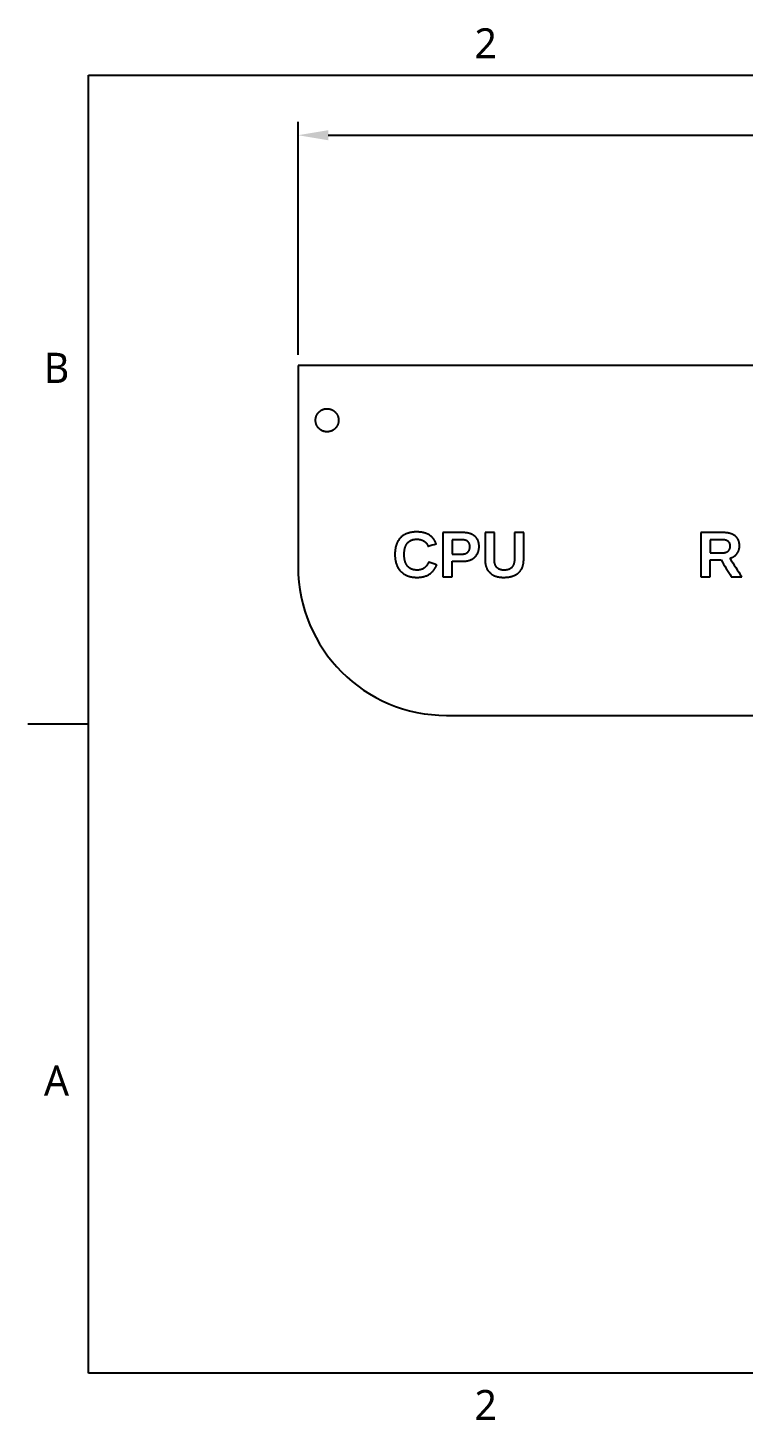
# Model space of a CAD drawing. Extents: x 0 to 11, y 0 to 8.5.
# Drawn here: x 0.02 to 4.29, y 0.1 to 8.4 of the extents above; entities that cross this region are included whole.
import ezdxf

# ---------------------------------------------------------------- set-up
doc = ezdxf.new("R2010")
doc.units = 0
doc.header["$LTSCALE"] = 0.5
doc.header["$MEASUREMENT"] = 0
doc.header["$PDMODE"] = 33
doc.header["$PDSIZE"] = 0.03937
doc.layers.get('DEFPOINTS').update_dxf_attribs({"linetype": 'CONTINUOUS'})
for name, color, linetype in [('ANNOTATION_TEXT', 7, 'CONTINUOUS'), ('BORDER_FRAME', 7, 'CONTINUOUS'), ('BORDER_ZONES', 7, 'CONTINUOUS'), ('MODELSKETCH_VISIBLE', 7, 'CONTINUOUS')]:
    doc.layers.add(name, color=color, linetype=linetype)
doc.styles.add('ONSHAPE-STANDARD', font='NotoSans-Regular.ttf')
doc.styles.add('ONSHAPE-STANDARD-DIMENSION', font='')
doc.styles.get('ONSHAPE-STANDARD-DIMENSION').set_extended_font_data('Noto Sans')
doc.dimstyles.new('ONSHAPE-STANDARD$0', dxfattribs={"dimtxt": 0.12, "dimasz": 0.18, "dimexe": 0.08, "dimexo": 0.0625, "dimgap": 0.09, "dimtad": 0, "dimtih": 1, "dimtoh": 1, "dimlfac": 25.4, "dimzin": 11, "dimtxsty": 'ONSHAPE-STANDARD-DIMENSION', "dimcen": 0.09, "dimclrd": 7, "dimclre": 7, "dimclrt": 7, "dimadec": 1, "dimazin": 3, "dimtfac": 1, "dimtofl": 0, "dimtmove": 0, "dimatfit": 3, "dimtolj": 1, "dimtzin": 11})

# ---------------------------------------------------------------- blocks, each defined once
blk = doc.blocks.new('*D1')
at = {"layer": 'ANNOTATION_TEXT', "color": 7}
for p, q in [((1.6312, 6.4517), (1.6312, 7.8422)), ((9.1061, 6.4517), (9.1061, 7.8422)), ((1.8112, 7.7622), (5.3312, 7.7622)), ((8.9261, 7.7622), (6.0128, 7.7622))]:
    blk.add_line(p, q, dxfattribs=at)
for points in [[(1.8112, 7.7922), (1.8112, 7.7322), (1.6312, 7.7622)], [(8.9261, 7.7322), (8.9261, 7.7922), (9.1061, 7.7622)]]:
    blk.add_solid(points, dxfattribs=at)
at = {"layer": 'DEFPOINTS', "color": 0}
for p in [(9.1061, 7.7622), (1.6312, 6.3892), (9.1061, 6.3892)]:
    blk.add_point(p, dxfattribs=at)
at = {"layer": 'ANNOTATION_TEXT', "color": 7, "insert": (5.672, 7.7622), "char_height": 0.12, "attachment_point": 5, "style": 'ONSHAPE-STANDARD-DIMENSION'}
blk.add_mtext('\\A1;189.86', dxfattribs=at)

msp = doc.modelspace()

# ---------------------------------------------------------------- linework, layer by layer
at = {"layer": 'BORDER_FRAME'}
for p, q in [((0.38, 0.38), (0.38, 8.12)), ((0.38, 8.12), (10.62, 8.12)), ((10.62, 0.38), (0.38, 0.38))]:
    msp.add_line(p, q, dxfattribs=at)
at = {"layer": 'BORDER_ZONES'}
msp.add_line((0.38, 4.25), (0.019, 4.25), dxfattribs=at)
at = {"layer": 'MODELSKETCH_VISIBLE'}
for p, q in [((9.10612, 6.38916), (1.63119, 6.38916)), ((1.63119, 6.38916), (1.63119, 5.18837)), ((1.63119, 6.38916), (1.63119, 5.18837)), ((9.10612, 6.38916), (1.63119, 6.38916)), ((2.61249, 5.39264), (2.49435, 5.39264)), ((2.49435, 5.39264), (2.49435, 5.12931)), ((2.54962, 5.34988), (2.54962, 5.26442)), ((2.60654, 5.34988), (2.54962, 5.34988)), ((2.74672, 5.39264), (2.74672, 5.22799)), ((2.8018, 5.39264), (2.74672, 5.39264)), ((2.8018, 5.2323), (2.8018, 5.39264)), ((2.97657, 5.39264), (2.92148, 5.39264)), ((2.92148, 5.39264), (2.92148, 5.23415)), ((2.97657, 5.2308), (2.97657, 5.39264)), ((4.03407, 5.39264), (4.03407, 5.12931)), ((4.16562, 5.39264), (4.03407, 5.39264)), ((4.15988, 5.34988), (4.08927, 5.34988)), ((4.08927, 5.34988), (4.08927, 5.27213)), ((2.54962, 5.26442), (2.60803, 5.26442)), ((4.08927, 5.27213), (4.16138, 5.27213)), ((2.54942, 5.22201), (2.61476, 5.22201)), ((2.54942, 5.12931), (2.54942, 5.22201)), ((4.0892, 5.22931), (4.15384, 5.22931)), ((4.0892, 5.12931), (4.0892, 5.22931)), ((2.49435, 5.12931), (2.54942, 5.12931)), ((4.03407, 5.12931), (4.0892, 5.12931)), ((4.21495, 5.12931), (4.27701, 5.12931)), ((2.51702, 4.30254), (8.2203, 4.30254)), ((2.51702, 4.30254), (8.2203, 4.30254))]:
    msp.add_line(p, q, dxfattribs=at)
msp.add_arc((2.51702, 5.18837), 0.88583, 180, 270, dxfattribs=at)
msp.add_arc((2.51702, 5.18837), 0.88583, 180, 270, dxfattribs=at)
for centre, major_axis, ratio, start_param, end_param in [((5.36846, 5.36239), (-55.32447, -15.09072), 0.0127278, 4.7616028, 4.7624817), ((5.36859, 4.86878), (55.32095, -85.9359), 0.007601, 4.7031767, 4.7044642), ((5.36846, 5.14818), (55.32373, -20.85591), 0.0165458, 4.6651333, 4.6660013), ((5.36859, 4.75334), (55.32071, -90.51088), 0.0074313, 4.7025883, 4.7036931)]:
    msp.add_ellipse(centre, major_axis=major_axis, ratio=ratio, start_param=start_param, end_param=end_param, dxfattribs=at)
for points, knots in [([(1.73512, 6.06258), (1.73512, 6.06201), (1.73513, 6.06088), (1.73522, 6.05861), (1.73543, 6.05581), (1.73584, 6.05246), (1.73641, 6.04915), (1.73703, 6.04641), (1.7376, 6.04423), (1.73807, 6.0426), (1.73858, 6.04098), (1.73913, 6.03937), (1.73972, 6.03777), (1.74056, 6.03567), (1.7417, 6.0331), (1.74321, 6.03009), (1.74487, 6.02716), (1.74637, 6.02479), (1.74764, 6.02293), (1.74863, 6.02155), (1.74966, 6.0202), (1.75108, 6.01842), (1.75292, 6.01628), (1.75525, 6.01384), (1.75768, 6.01152), (1.76022, 6.00932), (1.76243, 6.00759), (1.76426, 6.00626), (1.76565, 6.0053), (1.76684, 6.00453), (1.7678, 6.00393), (1.76925, 6.00304), (1.77146, 6.00179), (1.77447, 6.00027), (1.77754, 5.99891), (1.78068, 5.9977), (1.78387, 5.99664), (1.78713, 5.99573), (1.79046, 5.99498), (1.79379, 5.9944), (1.79713, 5.99399), (1.80048, 5.99374), (1.80384, 5.99366), (1.80721, 5.99374), (1.80974, 5.99392), (1.81143, 5.9941), (1.81256, 5.99423), (1.81396, 5.99442), (1.81563, 5.99469), (1.81785, 5.9951), (1.82058, 5.99572), (1.82382, 5.99662), (1.82701, 5.99767), (1.82963, 5.99868), (1.83171, 5.99957), (1.83325, 6.00028), (1.83478, 6.00102), (1.83679, 6.00207), (1.83924, 6.00346), (1.84208, 6.00526), (1.84483, 6.0072), (1.84748, 6.00927), (1.84961, 6.01111), (1.85126, 6.01264), (1.85228, 6.01363), (1.85308, 6.01444), (1.85386, 6.01526), (1.85482, 6.0163), (1.85594, 6.01756), (1.85739, 6.01929), (1.85912, 6.0215), (1.86105, 6.02425), (1.86285, 6.0271), (1.86424, 6.02955), (1.86528, 6.03155), (1.86603, 6.03309), (1.86674, 6.03464), (1.86763, 6.03672), (1.86864, 6.03934), (1.8697, 6.04254), (1.8706, 6.04579), (1.87121, 6.04853), (1.87163, 6.05074), (1.8719, 6.05241), (1.87213, 6.05409), (1.87232, 6.05579), (1.87246, 6.05749), (1.8726, 6.05974), (1.87267, 6.06256), (1.87259, 6.06593), (1.87234, 6.06928), (1.87194, 6.07263), (1.87146, 6.07541), (1.87099, 6.07763), (1.8706, 6.07929), (1.87017, 6.08093), (1.86954, 6.0831), (1.86866, 6.08578), (1.86745, 6.08892), (1.86609, 6.092), (1.86483, 6.09451), (1.86375, 6.09648), (1.8629, 6.09795), (1.86216, 6.09916), (1.86154, 6.10012), (1.86061, 6.10154), (1.85915, 6.10362), (1.85639, 6.10717), (1.85338, 6.1105), (1.85013, 6.1136), (1.84821, 6.11526), (1.84689, 6.11634), (1.846, 6.11704), (1.84443, 6.11825), (1.84212, 6.11987), (1.83928, 6.12168), (1.83636, 6.12334), (1.83336, 6.12486), (1.83028, 6.12623), (1.82791, 6.12715), (1.82631, 6.12771), (1.82523, 6.12808), (1.82388, 6.12851), (1.82226, 6.12898), (1.82008, 6.12956), (1.81734, 6.13017), (1.81404, 6.13075), (1.8107, 6.13117), (1.8079, 6.13138), (1.80565, 6.13146), (1.80395, 6.13149), (1.80225, 6.13147), (1.80055, 6.1314), (1.79886, 6.1313), (1.79662, 6.13111), (1.79384, 6.13077), (1.79053, 6.1302), (1.78725, 6.12946), (1.78454, 6.12871), (1.78239, 6.12803), (1.78105, 6.12757), (1.77998, 6.12719), (1.77892, 6.12678), (1.77761, 6.12626), (1.77606, 6.12559), (1.77401, 6.12466), (1.77151, 6.1234), (1.76858, 6.12174), (1.76621, 6.12024), (1.76436, 6.11897), (1.76299, 6.11798), (1.76164, 6.11696), (1.76031, 6.11589), (1.75901, 6.1148), (1.75732, 6.1133), (1.75528, 6.11136), (1.75296, 6.10892), (1.75076, 6.10637), (1.74903, 6.10416), (1.74771, 6.10234), (1.74676, 6.10094), (1.74583, 6.09952), (1.74493, 6.09807), (1.74408, 6.0966), (1.74299, 6.09462), (1.74172, 6.0921), (1.74036, 6.08903), (1.73914, 6.08589), (1.73826, 6.08322), (1.73763, 6.08106), (1.7372, 6.07942), (1.7368, 6.07777), (1.73633, 6.07554), (1.73584, 6.07275), (1.73543, 6.06938), (1.73522, 6.06655), (1.73513, 6.06429), (1.73512, 6.06315), (1.73512, 6.06258)], [0, 0, 0, 0, 0.000042742, 0.000085484, 0.000170968, 0.000256452, 0.000341936, 0.00042742, 0.000470162, 0.000512904, 0.000555646, 0.000598388, 0.000641129, 0.000683871, 0.000769355, 0.000854839, 0.000940323, 0.001025807, 0.001068549, 0.001111291, 0.001154033, 0.001196775, 0.001282259, 0.001367743, 0.001453227, 0.001538711, 0.001624195, 0.001666937, 0.001709679, 0.001752421, 0.001773792, 0.001795163, 0.001880646, 0.00196613, 0.002051614, 0.002137098, 0.002222582, 0.002308066, 0.00239355, 0.002479034, 0.002564518, 0.002650002, 0.002735486, 0.00282097, 0.002906454, 0.002927825, 0.002949196, 0.002991938, 0.003034679, 0.003077421, 0.003162905, 0.003248389, 0.003333873, 0.003419357, 0.003462099, 0.003504841, 0.003547583, 0.003590325, 0.003675809, 0.003761293, 0.003846777, 0.003932261, 0.004017745, 0.004060487, 0.004103229, 0.0041246, 0.004145971, 0.004188713, 0.004231455, 0.004274196, 0.00435968, 0.004445164, 0.004530648, 0.004616132, 0.004658874, 0.004701616, 0.004744358, 0.0047871, 0.004872584, 0.004958068, 0.005043552, 0.005129036, 0.005171778, 0.00521452, 0.005257262, 0.005300004, 0.005342746, 0.005385488, 0.005470971, 0.005556455, 0.005641939, 0.005727423, 0.005812907, 0.005855649, 0.005898391, 0.005941133, 0.005983875, 0.006069359, 0.006154843, 0.006240327, 0.006325811, 0.006368553, 0.006411295, 0.006454037, 0.006475408, 0.006496779, 0.006582263, 0.006667747, 0.006838714, 0.006924198, 0.007009682, 0.007031053, 0.007052424, 0.007095166, 0.00718065, 0.007266134, 0.007351618, 0.007437102, 0.007522586, 0.00760807, 0.007629441, 0.007650812, 0.007693554, 0.007736296, 0.007779038, 0.007864522, 0.007950005, 0.008035489, 0.008120973, 0.008163715, 0.008206457, 0.008249199, 0.008291941, 0.008334683, 0.008377425, 0.008462909, 0.008548393, 0.008633877, 0.008719361, 0.008762103, 0.008804845, 0.008826216, 0.008847587, 0.008890329, 0.008933071, 0.008975813, 0.009061297, 0.00914678, 0.009232264, 0.009275006, 0.009317748, 0.00936049, 0.009403232, 0.009445974, 0.009488716, 0.0095742, 0.009659684, 0.009745168, 0.009830652, 0.009873394, 0.009916136, 0.009958878, 0.01000162, 0.010044362, 0.010087104, 0.010172588, 0.010258072, 0.010343555, 0.010429039, 0.010471781, 0.010514523, 0.010557265, 0.010600007, 0.010685491, 0.010770975, 0.010856459, 0.010899201, 0.010941943, 0.010941943, 0.010941943, 0.010941943]), ([(2.24186, 5.36181), (2.23872, 5.35855), (2.23439, 5.35339), (2.22995, 5.34694), (2.22758, 5.34314), (2.2259, 5.34022), (2.22456, 5.33775), (2.22353, 5.33574), (2.22253, 5.33371), (2.22134, 5.33115), (2.22, 5.32806), (2.21875, 5.32494), (2.2172, 5.32075), (2.21547, 5.31545), (2.2137, 5.30899), (2.21221, 5.30246), (2.2112, 5.29694), (2.2106, 5.29305), (2.21029, 5.29082), (2.20985, 5.28746), (2.20932, 5.28243), (2.20882, 5.2757), (2.20854, 5.26896), (2.20848, 5.26446), (2.20848, 5.2622)], [0, 0, 0, 0, 0.00034101, 0.0005115151, 0.0005967676, 0.0006820201, 0.0007672726, 0.0008098989, 0.0008525251, 0.0009377776, 0.0010230301, 0.0011082826, 0.0011935352, 0.0013640402, 0.0015345452, 0.0017050502, 0.0018755552, 0.0019608078, 0.002003434, 0.0020460603, 0.0022165653, 0.0023870703, 0.0025575753, 0.0027280804, 0.0027280804, 0.0027280804, 0.0027280804]), ([(2.33871, 5.39659), (2.33428, 5.39659), (2.32766, 5.3964), (2.31995, 5.3958), (2.31556, 5.39533), (2.31227, 5.39492), (2.30898, 5.39445), (2.30461, 5.39373), (2.2992, 5.39266), (2.29281, 5.3911), (2.28652, 5.38924), (2.28034, 5.38706), (2.27528, 5.38496), (2.2713, 5.38311), (2.26834, 5.38162), (2.2659, 5.3803), (2.26397, 5.3792), (2.26206, 5.37806), (2.25971, 5.37659), (2.25604, 5.37412), (2.25162, 5.37082), (2.24658, 5.36652), (2.2434, 5.36342), (2.24186, 5.36181)], [0, 0, 0, 0, 0.0003370148, 0.0005055223, 0.000589776, 0.0006740297, 0.0007582834, 0.0008425371, 0.0010110445, 0.001179552, 0.0013480594, 0.0015165668, 0.0016850742, 0.001769328, 0.0018535817, 0.0019378354, 0.0019799622, 0.0020220891, 0.0021063428, 0.0021905965, 0.0023591039, 0.0025276114, 0.0026961188, 0.0026961188, 0.0026961188, 0.0026961188]), ([(2.26389, 5.2622), (2.26389, 5.26521), (2.26399, 5.26971), (2.26435, 5.27571), (2.26467, 5.27944), (2.265, 5.28243), (2.26528, 5.28467), (2.2656, 5.2869), (2.26607, 5.28987), (2.26675, 5.29356), (2.26758, 5.29721), (2.26833, 5.30012), (2.26894, 5.30229), (2.2696, 5.30445), (2.27031, 5.30659), (2.27106, 5.3087), (2.27214, 5.31148), (2.27362, 5.31489), (2.27529, 5.31822), (2.27675, 5.32082), (2.27791, 5.32274), (2.27893, 5.32431), (2.27978, 5.32556), (2.28065, 5.32679), (2.28178, 5.3283), (2.28272, 5.32947), (2.28321, 5.33005)], [0, 0, 0, 0, 0.0002286847, 0.000343027, 0.0004573694, 0.0005145405, 0.0005717117, 0.0006288829, 0.0006860541, 0.0008003964, 0.0009147387, 0.0009719099, 0.0010290811, 0.0010862523, 0.0011434234, 0.0012005946, 0.0012577658, 0.0013721081, 0.0014864505, 0.0015436216, 0.0016007928, 0.001657964, 0.0016865496, 0.0017151351, 0.0017723063, 0.0018294775, 0.0018294775, 0.0018294775, 0.0018294775]), ([(2.28321, 5.33005), (2.28406, 5.33108), (2.28582, 5.33306), (2.28864, 5.33584), (2.29113, 5.338), (2.29321, 5.33963), (2.29482, 5.3408), (2.29648, 5.34192), (2.29815, 5.34298), (2.29986, 5.34398), (2.30217, 5.34524), (2.30513, 5.34667), (2.30816, 5.34791), (2.31064, 5.34881), (2.31252, 5.34942), (2.31411, 5.3499), (2.31539, 5.35025), (2.31731, 5.35075), (2.32021, 5.35141), (2.3241, 5.35211), (2.328, 5.35262), (2.33324, 5.3531), (2.3372, 5.35323), (2.33985, 5.35323)], [0, 0, 0, 0, 0.0001005639, 0.0002011278, 0.0003016916, 0.0003519736, 0.0004022555, 0.0004525375, 0.0005028194, 0.0005531013, 0.0006033833, 0.0007039471, 0.000804511, 0.000854793, 0.0009050749, 0.0009553568, 0.0009804978, 0.0010056388, 0.0011062027, 0.0012067665, 0.0013073304, 0.0014078943, 0.0016090221, 0.0016090221, 0.0016090221, 0.0016090221]), ([(2.41411, 5.37799), (2.41133, 5.37976), (2.40706, 5.38219), (2.40115, 5.38501), (2.39737, 5.3866), (2.39431, 5.38778), (2.39121, 5.3889), (2.38731, 5.39016), (2.38257, 5.3915), (2.37779, 5.39265), (2.37377, 5.39348), (2.37053, 5.39406), (2.36729, 5.39459), (2.36323, 5.39516), (2.35672, 5.39588), (2.34856, 5.39645), (2.342, 5.39659), (2.33871, 5.39659)], [0, 0, 0, 0, 0.0002496651, 0.0003744977, 0.0004993303, 0.0005617465, 0.0006241628, 0.0007489954, 0.000873828, 0.0009986605, 0.0011234931, 0.0011859094, 0.0012483257, 0.0013731582, 0.0014979908, 0.0017476559, 0.001997321, 0.001997321, 0.001997321, 0.001997321]), ([(2.33985, 5.35323), (2.34171, 5.35323), (2.34451, 5.35315), (2.34823, 5.35288), (2.35101, 5.3526), (2.35378, 5.35222), (2.35654, 5.35174), (2.35927, 5.35118), (2.36153, 5.35062), (2.36333, 5.35013), (2.36512, 5.3496), (2.36733, 5.34887), (2.36994, 5.34791), (2.37336, 5.34648), (2.37751, 5.34445), (2.38071, 5.34256), (2.38228, 5.34154)], [0, 0, 0, 0, 0.000142149, 0.0002132235, 0.000284298, 0.0003553725, 0.0004264469, 0.0004975214, 0.0005685959, 0.0006041332, 0.0006396704, 0.0007107449, 0.0007818194, 0.0008528939, 0.0009950429, 0.0011371918, 0.0011371918, 0.0011371918, 0.0011371918]), ([(2.38228, 5.34154), (2.3837, 5.34061), (2.38578, 5.33915), (2.38843, 5.33705), (2.39003, 5.33566), (2.39128, 5.33451), (2.3925, 5.33333), (2.39396, 5.33182), (2.39563, 5.32994), (2.39722, 5.32799), (2.39871, 5.32596), (2.40011, 5.32387), (2.40119, 5.32207), (2.40202, 5.32059), (2.40281, 5.31908), (2.40374, 5.31718), (2.40474, 5.31484), (2.40565, 5.31247), (2.40618, 5.31086), (2.40644, 5.31005)], [0, 0, 0, 0, 0.0001290215, 0.0001935323, 0.000258043, 0.0002902984, 0.0003225538, 0.0003870645, 0.0004515753, 0.000516086, 0.0005805968, 0.0006451075, 0.0007096183, 0.0007418736, 0.000774129, 0.0008386398, 0.0009031505, 0.0009676613, 0.001032172, 0.001032172, 0.001032172, 0.001032172]), ([(2.45499, 5.32333), (2.45454, 5.32471), (2.45359, 5.32747), (2.45202, 5.33155), (2.45031, 5.33556), (2.44875, 5.33885), (2.44742, 5.34145), (2.44604, 5.34402), (2.44423, 5.34716), (2.4419, 5.35081), (2.43943, 5.35435), (2.4368, 5.35777), (2.43401, 5.36107), (2.43155, 5.36372), (2.4295, 5.36578), (2.42792, 5.3673), (2.4263, 5.36878), (2.42465, 5.37021), (2.42297, 5.37161), (2.42069, 5.37342), (2.41776, 5.37558), (2.41534, 5.3772), (2.41411, 5.37799)], [0, 0, 0, 0, 0.0001109027, 0.0002218053, 0.000332708, 0.0004436107, 0.000499062, 0.0005545133, 0.000665416, 0.0007763187, 0.0008872213, 0.000998124, 0.0011090267, 0.0012199294, 0.0012753807, 0.001330832, 0.0013862834, 0.0014417347, 0.001497186, 0.0015526374, 0.00166354, 0.0017744427, 0.0017744427, 0.0017744427, 0.0017744427]), ([(2.65546, 5.30837), (2.65546, 5.30991), (2.65536, 5.31298), (2.65494, 5.31677), (2.65441, 5.31977), (2.65398, 5.32163), (2.65357, 5.32311), (2.65323, 5.32421), (2.65286, 5.32532), (2.65246, 5.3264), (2.65203, 5.32746), (2.65141, 5.32886), (2.65055, 5.33057), (2.64957, 5.33221), (2.64871, 5.33349), (2.64815, 5.33427), (2.64768, 5.33489), (2.64719, 5.33549), (2.64657, 5.33623), (2.6458, 5.33708), (2.64473, 5.33817), (2.64361, 5.3392), (2.64243, 5.34017), (2.64152, 5.34087), (2.64058, 5.34154), (2.63961, 5.34218), (2.63863, 5.34279), (2.6373, 5.34356), (2.63561, 5.34444), (2.63352, 5.34537), (2.63139, 5.3462), (2.62957, 5.34681), (2.6281, 5.34724), (2.62699, 5.34755), (2.62587, 5.34783), (2.62438, 5.34818), (2.6225, 5.34856), (2.61949, 5.34907), (2.6157, 5.34952), (2.61114, 5.34982), (2.60807, 5.34988), (2.60654, 5.34988)], [0, 0, 0, 0, 0.0001160867, 0.0002321735, 0.0002902168, 0.0003482602, 0.0003772819, 0.0004063036, 0.0004353252, 0.0004643469, 0.0004933686, 0.0005223903, 0.0005804337, 0.000638477, 0.0006674987, 0.0006965204, 0.0007110312, 0.0007255421, 0.0007545638, 0.0007835854, 0.0008126071, 0.0008706505, 0.0008996722, 0.0009286938, 0.0009577155, 0.0009867372, 0.0010157589, 0.0010447806, 0.0011028239, 0.0011608673, 0.0012189107, 0.001276954, 0.0013059757, 0.0013349974, 0.0013640191, 0.0013930408, 0.0014510841, 0.0015091275, 0.0016252142, 0.001741301, 0.0018573877, 0.0018573877, 0.0018573877, 0.0018573877]), ([(2.68522, 5.37087), (2.68274, 5.37299), (2.67885, 5.37589), (2.67403, 5.37882), (2.6712, 5.38037), (2.66904, 5.38147), (2.66721, 5.38234), (2.66573, 5.38301), (2.66423, 5.38366), (2.66235, 5.38443), (2.66008, 5.38529), (2.6578, 5.38609), (2.65474, 5.38709), (2.65088, 5.3882), (2.6462, 5.38933), (2.64147, 5.39027), (2.6367, 5.39104), (2.6327, 5.39155), (2.62947, 5.39188), (2.62625, 5.39216), (2.62221, 5.39242), (2.61735, 5.3926), (2.61411, 5.39264), (2.61249, 5.39264)], [0, 0, 0, 0, 0.000245807, 0.0003687104, 0.0004301622, 0.0004916139, 0.0005530656, 0.0005837915, 0.0006145174, 0.0006759691, 0.0007374209, 0.0007988726, 0.0008603243, 0.0009832278, 0.0011061313, 0.0012290348, 0.0013519382, 0.0014748417, 0.0015362934, 0.0015977452, 0.0017206487, 0.0018435521, 0.0019664556, 0.0019664556, 0.0019664556, 0.0019664556]), ([(2.7107, 5.30927), (2.7107, 5.31072), (2.71065, 5.3136), (2.71041, 5.31792), (2.71, 5.32222), (2.70951, 5.32579), (2.70901, 5.32864), (2.70859, 5.33075), (2.70811, 5.33286), (2.70741, 5.33563), (2.70641, 5.33905), (2.70498, 5.34308), (2.70359, 5.34637), (2.70236, 5.34896), (2.70137, 5.35088), (2.7005, 5.35246), (2.69977, 5.35371), (2.69902, 5.35495), (2.69805, 5.35646), (2.69642, 5.35883), (2.69426, 5.36168), (2.69146, 5.36492), (2.68846, 5.368), (2.68632, 5.36993), (2.68522, 5.37087)], [0, 0, 0, 0, 0.0001097152, 0.0002194304, 0.0003291456, 0.0004388608, 0.0004937184, 0.000548576, 0.0006034336, 0.0006582911, 0.0007680063, 0.0008777215, 0.0009874367, 0.0010422943, 0.0010971519, 0.0011520095, 0.0011794383, 0.0012068671, 0.0012617247, 0.0013165823, 0.0014262975, 0.0015360127, 0.0016457279, 0.0017554431, 0.0017554431, 0.0017554431, 0.0017554431]), ([(4.20849, 5.3119), (4.20849, 5.31338), (4.20841, 5.31558), (4.20811, 5.31847), (4.20778, 5.32063), (4.20735, 5.32277), (4.20679, 5.32488), (4.20627, 5.32645), (4.20588, 5.32749), (4.2056, 5.32818), (4.20509, 5.32937), (4.20428, 5.33102), (4.20318, 5.33292), (4.20214, 5.33443), (4.20134, 5.33545), (4.20087, 5.33603), (4.20039, 5.33659), (4.19977, 5.33728), (4.19874, 5.33833), (4.19738, 5.33957), (4.19566, 5.34094), (4.19414, 5.34198), (4.19288, 5.34276), (4.1916, 5.3435), (4.18996, 5.34434), (4.18796, 5.34525), (4.18591, 5.34605), (4.18384, 5.34675), (4.18172, 5.34737), (4.17994, 5.34782), (4.17849, 5.34814), (4.17705, 5.34843), (4.17524, 5.34876), (4.17234, 5.34919), (4.16869, 5.34957), (4.1643, 5.34983), (4.16135, 5.34988), (4.15988, 5.34988)], [0, 0, 0, 0, 0.000110751, 0.0001661265, 0.000221502, 0.0002768775, 0.000332253, 0.0003876285, 0.0004014724, 0.0004153163, 0.000443004, 0.0004983795, 0.000553755, 0.0006091305, 0.0006368183, 0.0006506622, 0.000664506, 0.0006921938, 0.0007198815, 0.000775257, 0.0008306325, 0.000886008, 0.0009136958, 0.0009413835, 0.0009967591, 0.0010521346, 0.0011075101, 0.0011628856, 0.0012182611, 0.0012736366, 0.0013013243, 0.0013290121, 0.0013843876, 0.0014397631, 0.0015505141, 0.0016612651, 0.0017720161, 0.0017720161, 0.0017720161, 0.0017720161]), ([(4.23833, 5.37237), (4.23579, 5.37438), (4.23182, 5.37711), (4.22694, 5.37985), (4.22409, 5.3813), (4.22191, 5.38233), (4.22007, 5.38313), (4.21858, 5.38375), (4.21708, 5.38435), (4.2152, 5.38507), (4.21293, 5.38587), (4.21064, 5.38661), (4.20758, 5.38753), (4.20219, 5.38896), (4.19594, 5.39023), (4.18963, 5.39117), (4.18566, 5.39164), (4.18247, 5.39194), (4.18006, 5.39213), (4.17766, 5.3923), (4.17445, 5.39247), (4.17044, 5.39261), (4.16722, 5.39264), (4.16562, 5.39264)], [0, 0, 0, 0, 0.0002437789, 0.0003656684, 0.0004266131, 0.0004875579, 0.0005485026, 0.000578975, 0.0006094473, 0.0006703921, 0.0007313368, 0.0007922815, 0.0008532263, 0.0009751157, 0.0012188946, 0.0013407841, 0.0014626736, 0.0015236183, 0.001584563, 0.0016455078, 0.0017064525, 0.001828342, 0.0019502314, 0.0019502314, 0.0019502314, 0.0019502314]), ([(4.26392, 5.31418), (4.26392, 5.31694), (4.26371, 5.32243), (4.26289, 5.3292), (4.26196, 5.33389), (4.26133, 5.33656), (4.26079, 5.33855), (4.2603, 5.3402), (4.25988, 5.34152), (4.25944, 5.34283), (4.25885, 5.34445), (4.25784, 5.34701), (4.25643, 5.35013), (4.25451, 5.35376), (4.25272, 5.35667), (4.25116, 5.35894), (4.25014, 5.36033), (4.24929, 5.36143), (4.24842, 5.36251), (4.24731, 5.36383), (4.24593, 5.36537), (4.24402, 5.36736), (4.24153, 5.36973), (4.23941, 5.37151), (4.23833, 5.37237)], [0, 0, 0, 0, 0.0002080112, 0.0004160224, 0.000520028, 0.0005720307, 0.0006240335, 0.0006760363, 0.0007020377, 0.0007280391, 0.0007800419, 0.0008320447, 0.0009360503, 0.0010400559, 0.0011440615, 0.0011960643, 0.0012480671, 0.0012740685, 0.0013000699, 0.0013520727, 0.0014040755, 0.0014560783, 0.0015600839, 0.0016640894, 0.0016640894, 0.0016640894, 0.0016640894]), ([(4.24822, 5.26639), (4.24888, 5.26724), (4.25017, 5.26896), (4.25198, 5.27161), (4.25367, 5.27434), (4.25498, 5.27667), (4.25596, 5.27858), (4.2569, 5.28051), (4.25799, 5.28295), (4.25916, 5.28591), (4.26019, 5.28892), (4.26109, 5.29197), (4.26187, 5.29506), (4.26241, 5.29767), (4.26278, 5.29977), (4.26302, 5.30136), (4.26324, 5.30296), (4.26349, 5.30508), (4.26372, 5.30775), (4.26388, 5.31096), (4.26392, 5.3131), (4.26392, 5.31418)], [0, 0, 0, 0, 0.0000815225, 0.000163045, 0.0002445675, 0.0003260899, 0.0003668512, 0.0004076124, 0.0004891349, 0.0005706574, 0.0006521799, 0.0007337024, 0.0008152249, 0.0008967473, 0.0009375086, 0.0009782698, 0.0010190311, 0.0010597923, 0.0011413148, 0.0012228373, 0.0013043598, 0.0013043598, 0.0013043598, 0.0013043598]), ([(2.20848, 5.2622), (2.20848, 5.25763), (2.20867, 5.2508), (2.20937, 5.24171), (2.21001, 5.23605), (2.21065, 5.23153), (2.2112, 5.22814), (2.21181, 5.22478), (2.21271, 5.22033), (2.21402, 5.21482), (2.21589, 5.20832), (2.21806, 5.20192), (2.22015, 5.19668), (2.22199, 5.19255), (2.22346, 5.18948), (2.22477, 5.18695), (2.22586, 5.18494), (2.2267, 5.18344), (2.22757, 5.18195), (2.22875, 5.17999), (2.23028, 5.17758), (2.2322, 5.17475), (2.23487, 5.17106), (2.23842, 5.1666), (2.24149, 5.1632), (2.24308, 5.16155)], [0, 0, 0, 0, 0.0003471539, 0.0005207309, 0.0006943078, 0.0007810963, 0.0008678848, 0.0009546733, 0.0010414618, 0.0012150387, 0.0013886157, 0.0015621927, 0.0017357696, 0.0018225581, 0.0019093466, 0.0019961351, 0.0020395293, 0.0020829235, 0.0021263178, 0.002169712, 0.0022565005, 0.002343289, 0.0024300775, 0.0026036544, 0.0027772314, 0.0027772314, 0.0027772314, 0.0027772314]), ([(2.28374, 5.19289), (2.28177, 5.19527), (2.27908, 5.19901), (2.27639, 5.20363), (2.27497, 5.20634), (2.27396, 5.20841), (2.27317, 5.21016), (2.27256, 5.21157), (2.27212, 5.21264), (2.27169, 5.21372), (2.27114, 5.21516), (2.27049, 5.21696), (2.26976, 5.21914), (2.26886, 5.22207), (2.26787, 5.22575), (2.26685, 5.2302), (2.266, 5.2347), (2.26532, 5.23923), (2.26486, 5.24303), (2.26457, 5.24608), (2.26432, 5.24915), (2.26408, 5.25298), (2.26392, 5.25759), (2.26389, 5.26067), (2.26389, 5.2622)], [0, 0, 0, 0, 0.0002329703, 0.0003494554, 0.000407698, 0.0004659405, 0.0005241831, 0.0005533044, 0.0005824257, 0.0006115469, 0.0006406682, 0.0006989108, 0.0007571533, 0.0008153959, 0.000931881, 0.0010483662, 0.0011648513, 0.0012813364, 0.0013978216, 0.0014560641, 0.0015143067, 0.0016307918, 0.001747277, 0.0018637621, 0.0018637621, 0.0018637621, 0.0018637621]), ([(2.60803, 5.26442), (2.60961, 5.26442), (2.61198, 5.26448), (2.61512, 5.2647), (2.61708, 5.2649), (2.61864, 5.2651), (2.62021, 5.26534), (2.62214, 5.26568), (2.62444, 5.26618), (2.62746, 5.26698), (2.63041, 5.26798), (2.63328, 5.26921), (2.63504, 5.27008), (2.63643, 5.27085), (2.63779, 5.27166), (2.63944, 5.27275), (2.64134, 5.27418), (2.64254, 5.27521), (2.64313, 5.27575)], [0, 0, 0, 0, 0.00012017439, 0.00018026159, 0.00024034878, 0.00027039238, 0.00030043598, 0.00036052317, 0.00042061037, 0.00048069756, 0.00060087195, 0.00066095915, 0.00072104634, 0.00075108994, 0.00078113354, 0.00084122073, 0.00090130793, 0.00096139513, 0.00096139513, 0.00096139513, 0.00096139513]), ([(2.61476, 5.22201), (2.61697, 5.22201), (2.62139, 5.2221), (2.62689, 5.22247), (2.63129, 5.22292), (2.63566, 5.22348), (2.63947, 5.22413), (2.64271, 5.22481), (2.64432, 5.22517), (2.64593, 5.22556), (2.64914, 5.22638), (2.65387, 5.2278), (2.66004, 5.23011), (2.66404, 5.23196), (2.66602, 5.23296)], [0, 0, 0, 0, 0.0001683037, 0.0003366073, 0.0004207591, 0.000504911, 0.0006732146, 0.0007152905, 0.0007573664, 0.0007994424, 0.0008415183, 0.0010098219, 0.0011781256, 0.0013464292, 0.0013464292, 0.0013464292, 0.0013464292]), ([(2.64313, 5.27575), (2.64424, 5.27677), (2.64579, 5.27839), (2.64764, 5.28074), (2.6487, 5.28228), (2.6495, 5.28357), (2.65025, 5.28487), (2.65111, 5.28654), (2.65201, 5.28858), (2.6528, 5.29067), (2.65347, 5.2928), (2.65404, 5.29498), (2.6545, 5.29719), (2.65487, 5.29941), (2.65514, 5.30164), (2.65539, 5.30462), (2.65546, 5.30687), (2.65546, 5.30837)], [0, 0, 0, 0, 0.00011387568, 0.00017081352, 0.00022775136, 0.00025622028, 0.0002846892, 0.00034162704, 0.00039856488, 0.00045550271, 0.00051244055, 0.00056937839, 0.00062631623, 0.00068325407, 0.00074019191, 0.00079712975, 0.00091100543, 0.00091100543, 0.00091100543, 0.00091100543]), ([(2.66602, 5.23296), (2.66773, 5.23383), (2.67026, 5.23521), (2.67353, 5.23722), (2.67553, 5.23854), (2.6771, 5.23964), (2.67866, 5.24077), (2.68056, 5.24223), (2.68277, 5.24407), (2.68492, 5.24599), (2.687, 5.24799), (2.68899, 5.25006), (2.69089, 5.25219), (2.69332, 5.25513), (2.69614, 5.25897), (2.69818, 5.26221), (2.69914, 5.26388)], [0, 0, 0, 0, 0.0001462704, 0.0002194057, 0.0002925409, 0.0003291085, 0.0003656761, 0.0004388113, 0.0005119465, 0.0005850818, 0.000658217, 0.0007313522, 0.0008044874, 0.0008776226, 0.0010238931, 0.0011701635, 0.0011701635, 0.0011701635, 0.0011701635]), ([(2.69914, 5.26388), (2.70013, 5.26559), (2.70152, 5.26821), (2.70319, 5.27179), (2.70435, 5.27453), (2.7054, 5.2773), (2.70636, 5.28011), (2.70722, 5.28295), (2.70798, 5.28581), (2.70864, 5.28871), (2.70921, 5.29162), (2.70968, 5.29454), (2.71018, 5.29844), (2.71059, 5.30334), (2.7107, 5.30729), (2.7107, 5.30927)], [0, 0, 0, 0, 0.0001505401, 0.0002258101, 0.0003010802, 0.0003763502, 0.0004516202, 0.0005268903, 0.0006021603, 0.0006774304, 0.0007527004, 0.0008279705, 0.0009032405, 0.0010537806, 0.0012043207, 0.0012043207, 0.0012043207, 0.0012043207]), ([(2.81665, 5.1849), (2.8152, 5.18648), (2.81322, 5.18897), (2.81122, 5.19207), (2.81016, 5.1939), (2.80941, 5.1953), (2.8087, 5.19672), (2.80802, 5.19817), (2.80739, 5.19964), (2.8066, 5.20161), (2.80572, 5.2041), (2.80482, 5.20713), (2.80405, 5.2102), (2.80341, 5.21329), (2.80288, 5.21642), (2.80254, 5.21905), (2.80232, 5.22116), (2.80213, 5.22328), (2.80195, 5.22593), (2.80183, 5.22911), (2.8018, 5.23124), (2.8018, 5.2323)], [0, 0, 0, 0, 0.0001608458, 0.0002412687, 0.0002814802, 0.0003216916, 0.0003619031, 0.0004021146, 0.000442326, 0.0004825375, 0.0005629604, 0.0006433833, 0.0007238062, 0.0008042291, 0.000884652, 0.0009650749, 0.0010052864, 0.0010454979, 0.0011259208, 0.0012063437, 0.0012867666, 0.0012867666, 0.0012867666, 0.0012867666]), ([(2.92148, 5.23415), (2.92148, 5.23197), (2.92139, 5.22869), (2.92108, 5.22434), (2.9208, 5.22163), (2.92051, 5.21946), (2.92027, 5.21784), (2.92, 5.21622), (2.91959, 5.21408), (2.91901, 5.21144), (2.91817, 5.2083), (2.9172, 5.20522), (2.91606, 5.20219), (2.91477, 5.19921), (2.91366, 5.19702), (2.91287, 5.19558), (2.91232, 5.19462), (2.91161, 5.19345), (2.91072, 5.19207), (2.90947, 5.19027), (2.90781, 5.1881), (2.90636, 5.18645), (2.90561, 5.18565)], [0, 0, 0, 0, 0.0001662373, 0.000249356, 0.0003324747, 0.000374034, 0.0004155933, 0.0004571527, 0.000498712, 0.0005818307, 0.0006649493, 0.000748068, 0.0008311867, 0.0009143053, 0.000997424, 0.0010182037, 0.0010389834, 0.0010805427, 0.001122102, 0.0011636614, 0.00124678, 0.0013298987, 0.0013298987, 0.0013298987, 0.0013298987]), ([(2.94567, 5.15312), (2.94703, 5.15432), (2.94965, 5.1568), (2.95333, 5.16074), (2.95618, 5.1642), (2.95834, 5.16708), (2.95963, 5.16893), (2.96063, 5.17044), (2.96161, 5.17196), (2.96279, 5.17389), (2.96412, 5.17623), (2.96579, 5.17941), (2.9677, 5.18345), (2.9697, 5.18842), (2.97114, 5.19266), (2.97216, 5.19611), (2.97274, 5.19829), (2.97317, 5.20004), (2.97358, 5.2018), (2.97405, 5.20401), (2.97456, 5.20666), (2.97515, 5.2102), (2.97574, 5.21465), (2.97622, 5.22001), (2.97651, 5.2254), (2.97657, 5.229), (2.97657, 5.2308)], [0, 0, 0, 0, 0.0001368197, 0.0002736394, 0.000410459, 0.0004788689, 0.0005472787, 0.0005814836, 0.0006156886, 0.0006840984, 0.0007525082, 0.0008209181, 0.0009577377, 0.0010945574, 0.0012313771, 0.0012997869, 0.0013681968, 0.0014024017, 0.0014366066, 0.0015050165, 0.0015734263, 0.0016418361, 0.0017786558, 0.0019154755, 0.0020522952, 0.0021891148, 0.0021891148, 0.0021891148, 0.0021891148]), ([(4.16138, 5.27213), (4.16294, 5.27213), (4.16607, 5.2722), (4.17075, 5.27256), (4.17464, 5.2731), (4.17771, 5.2737), (4.17961, 5.27415), (4.18112, 5.27456), (4.18225, 5.27489), (4.18337, 5.27525), (4.18484, 5.27576), (4.18665, 5.27647), (4.18876, 5.27743), (4.19081, 5.27852), (4.1928, 5.27973), (4.1944, 5.28086), (4.19564, 5.28183), (4.19624, 5.28234), (4.19654, 5.2826)], [0, 0, 0, 0, 0.00011918755, 0.00023837511, 0.00035756266, 0.00041715644, 0.00047675021, 0.0005065471, 0.00053634399, 0.00056614088, 0.00059593776, 0.00065553154, 0.00071512532, 0.00077471909, 0.00083431287, 0.00089390665, 0.00092370353, 0.00095350042, 0.00095350042, 0.00095350042, 0.00095350042]), ([(4.19654, 5.2826), (4.19757, 5.2835), (4.19903, 5.28494), (4.20079, 5.28702), (4.2018, 5.28839), (4.20257, 5.28953), (4.2033, 5.29068), (4.20414, 5.29216), (4.20503, 5.29399), (4.20581, 5.29587), (4.20637, 5.29747), (4.20677, 5.29877), (4.20704, 5.29976), (4.20729, 5.30076), (4.20758, 5.30209), (4.20789, 5.30377), (4.20817, 5.30579), (4.20842, 5.30849), (4.20849, 5.31053), (4.20849, 5.3119)], [0, 0, 0, 0, 0.00010373042, 0.00015559563, 0.00020746084, 0.00023339344, 0.00025932605, 0.00031119126, 0.00036305647, 0.00041492167, 0.00046678688, 0.00049271949, 0.00051865209, 0.0005445847, 0.0005705173, 0.00062238251, 0.00067424772, 0.00072611293, 0.00082984335, 0.00082984335, 0.00082984335, 0.00082984335]), ([(4.2058, 5.23996), (4.20788, 5.24045), (4.21096, 5.24129), (4.215, 5.24264), (4.21749, 5.24358), (4.21947, 5.24439), (4.22142, 5.24524), (4.22382, 5.24638), (4.22662, 5.24786), (4.22935, 5.24945), (4.23201, 5.25116), (4.23459, 5.25299), (4.23709, 5.25494), (4.23911, 5.25667), (4.24069, 5.25812), (4.24223, 5.2596), (4.24409, 5.2615), (4.24621, 5.26389), (4.24756, 5.26555), (4.24822, 5.26639)], [0, 0, 0, 0, 0.000162269, 0.0002434035, 0.0003245381, 0.0003651053, 0.0004056726, 0.0004868071, 0.0005679416, 0.0006490761, 0.0007302106, 0.0008113452, 0.0008924797, 0.0009736142, 0.0010141815, 0.0010547487, 0.0011358832, 0.0012170177, 0.0012981523, 0.0012981523, 0.0012981523, 0.0012981523]), ([(2.24308, 5.16155), (2.24621, 5.15829), (2.25116, 5.15375), (2.25739, 5.14903), (2.26108, 5.1465), (2.26391, 5.14468), (2.26632, 5.14324), (2.26828, 5.14213), (2.27026, 5.14105), (2.27275, 5.13975), (2.27678, 5.13782), (2.2819, 5.13562), (2.28817, 5.13333), (2.29349, 5.13169), (2.29779, 5.13054), (2.30105, 5.12975), (2.30379, 5.12916), (2.30599, 5.12871), (2.3082, 5.1283), (2.31097, 5.12782), (2.3154, 5.12715), (2.32096, 5.12648), (2.32765, 5.12593), (2.33437, 5.12561), (2.33886, 5.12554), (2.3411, 5.12554)], [0, 0, 0, 0, 0.0003406278, 0.0005109418, 0.0005960987, 0.0006812557, 0.0007664127, 0.0008089911, 0.0008515696, 0.0009367266, 0.0010218835, 0.0011921975, 0.0013625114, 0.0015328253, 0.0016179823, 0.0017031392, 0.0017882962, 0.0018308747, 0.0018734532, 0.0019586101, 0.0020437671, 0.002214081, 0.0023843949, 0.0025547088, 0.0027250228, 0.0027250228, 0.0027250228, 0.0027250228]), ([(2.3411, 5.16896), (2.33975, 5.16896), (2.33706, 5.16901), (2.33304, 5.16923), (2.32969, 5.16954), (2.32702, 5.16988), (2.32502, 5.17018), (2.32303, 5.17053), (2.32105, 5.17092), (2.3191, 5.17136), (2.3165, 5.17201), (2.31331, 5.17295), (2.30955, 5.17428), (2.30648, 5.17558), (2.30407, 5.17673), (2.30258, 5.1775), (2.30139, 5.17815), (2.30051, 5.17865), (2.29964, 5.17917), (2.29849, 5.17987), (2.29708, 5.18079), (2.29488, 5.18231), (2.29223, 5.18435), (2.28923, 5.18699), (2.28639, 5.18983), (2.28461, 5.19185), (2.28374, 5.19289)], [0, 0, 0, 0, 0.0001025395, 0.000205079, 0.0003076184, 0.0003588882, 0.0004101579, 0.0004614277, 0.0005126974, 0.0005639671, 0.0006152369, 0.0007177763, 0.0008203158, 0.0009228553, 0.000974125, 0.0010253948, 0.0010510297, 0.0010766645, 0.0011022994, 0.0011279343, 0.001179204, 0.0012304737, 0.0013330132, 0.0014355527, 0.0015380922, 0.0016406317, 0.0016406317, 0.0016406317, 0.0016406317]), ([(2.41038, 5.21902), (2.40968, 5.21723), (2.40822, 5.2137), (2.40576, 5.20855), (2.40303, 5.20356), (2.4005, 5.19955), (2.3983, 5.19645), (2.39685, 5.19455), (2.39564, 5.19306), (2.39471, 5.19196), (2.39376, 5.19087), (2.39246, 5.18945), (2.39079, 5.18774), (2.38801, 5.18513), (2.38507, 5.1827), (2.38197, 5.18048), (2.37996, 5.17918), (2.37831, 5.17819), (2.37663, 5.17723), (2.37451, 5.17612), (2.37191, 5.17491), (2.36927, 5.17382), (2.36658, 5.17285), (2.36386, 5.17199), (2.36109, 5.17125), (2.35875, 5.17072), (2.35686, 5.17035), (2.35496, 5.17001), (2.35259, 5.16966), (2.34973, 5.16934), (2.34591, 5.16905), (2.34303, 5.16896), (2.3411, 5.16896)], [0, 0, 0, 0, 0.0001444708, 0.0002889416, 0.0004334123, 0.0005778831, 0.0006501185, 0.0007223539, 0.0007584716, 0.0007945893, 0.000830707, 0.0008668247, 0.0009390601, 0.0010112955, 0.0011557662, 0.0012280016, 0.001300237, 0.0013363547, 0.0013724724, 0.0014447078, 0.0015169432, 0.0015891786, 0.001661414, 0.0017336493, 0.0018058847, 0.0018781201, 0.0019142378, 0.0019503555, 0.0020225909, 0.0020948263, 0.0021670617, 0.0023115325, 0.0023115325, 0.0023115325, 0.0023115325]), ([(2.41289, 5.14414), (2.41552, 5.14578), (2.41933, 5.14839), (2.42417, 5.15221), (2.42766, 5.15524), (2.43103, 5.15844), (2.43425, 5.16178), (2.43731, 5.16525), (2.43975, 5.16824), (2.44162, 5.17071), (2.44345, 5.1732), (2.44563, 5.17638), (2.44809, 5.18027), (2.45041, 5.18425), (2.45259, 5.1883), (2.45532, 5.1938), (2.45717, 5.19804), (2.45833, 5.2009)], [0, 0, 0, 0, 0.0002349139, 0.0003523709, 0.0004698279, 0.0005872849, 0.0007047418, 0.0008221988, 0.0009396558, 0.0009983843, 0.0010571127, 0.0011745697, 0.0012920267, 0.0014094837, 0.0015269406, 0.0016443976, 0.0018793115, 0.0018793115, 0.0018793115, 0.0018793115]), ([(2.74672, 5.22799), (2.74672, 5.22449), (2.74689, 5.21925), (2.74748, 5.21229), (2.74813, 5.20708), (2.74899, 5.20189), (2.75009, 5.19678), (2.75141, 5.19175), (2.75299, 5.18681), (2.75483, 5.18196), (2.75659, 5.178), (2.75815, 5.17488), (2.7594, 5.17257), (2.76072, 5.17029), (2.76211, 5.16806), (2.76356, 5.16588), (2.76559, 5.16304), (2.76936, 5.15826), (2.77299, 5.15448), (2.77558, 5.1521)], [0, 0, 0, 0, 0.0002661846, 0.0003992768, 0.0005323691, 0.0006654614, 0.0007985537, 0.0009316459, 0.0010647382, 0.0011978305, 0.0013309228, 0.0013974689, 0.001464015, 0.0015305612, 0.0015971073, 0.0016636534, 0.0017301996, 0.0018632919, 0.0021294764, 0.0021294764, 0.0021294764, 0.0021294764]), ([(2.77558, 5.1521), (2.77834, 5.14955), (2.78271, 5.14605), (2.78814, 5.14249), (2.79135, 5.14061), (2.7938, 5.13926), (2.79587, 5.1382), (2.79756, 5.13738), (2.79926, 5.13659), (2.8014, 5.13564), (2.80399, 5.13459), (2.8066, 5.1336), (2.81011, 5.13238), (2.81453, 5.13101), (2.8199, 5.12962), (2.82534, 5.12846), (2.82992, 5.12767), (2.8336, 5.12714), (2.83638, 5.12679), (2.83917, 5.12648), (2.84289, 5.12614), (2.84754, 5.12581), (2.85314, 5.12559), (2.85687, 5.12554), (2.85874, 5.12554)], [0, 0, 0, 0, 0.0002831349, 0.0004247024, 0.0004954861, 0.0005662699, 0.0006370536, 0.0006724455, 0.0007078373, 0.0007786211, 0.0008494048, 0.0009201885, 0.0009909723, 0.0011325397, 0.0012741072, 0.0014156747, 0.0015572422, 0.0016280259, 0.0016988096, 0.0017695934, 0.0018403771, 0.0019819446, 0.002123512, 0.0022650795, 0.0022650795, 0.0022650795, 0.0022650795]), ([(2.86023, 5.16873), (2.85823, 5.16873), (2.85523, 5.16881), (2.85124, 5.16914), (2.84826, 5.16949), (2.84529, 5.16996), (2.84236, 5.17056), (2.83947, 5.17129), (2.83663, 5.17215), (2.83385, 5.17317), (2.83157, 5.17415), (2.82977, 5.17502), (2.82866, 5.1756), (2.82779, 5.17608), (2.82691, 5.17659), (2.82584, 5.17724), (2.82458, 5.17806), (2.82294, 5.1792), (2.82019, 5.18135), (2.81801, 5.18342), (2.81665, 5.1849)], [0, 0, 0, 0, 0.0001524964, 0.0002287446, 0.0003049928, 0.000381241, 0.0004574893, 0.0005337375, 0.0006099857, 0.0006862339, 0.0007624821, 0.0008006062, 0.0008387303, 0.0008577924, 0.0008768544, 0.0009149785, 0.0009531026, 0.0009912267, 0.0010674749, 0.0012199714, 0.0012199714, 0.0012199714, 0.0012199714]), ([(2.85874, 5.12554), (2.86264, 5.12554), (2.86848, 5.12569), (2.87528, 5.12617), (2.87916, 5.12653), (2.88206, 5.12686), (2.88496, 5.12723), (2.88786, 5.12765), (2.89074, 5.12813), (2.89456, 5.12883), (2.89929, 5.12985), (2.90488, 5.13131), (2.9104, 5.13301), (2.91583, 5.13498), (2.92027, 5.13685), (2.92378, 5.1385), (2.92639, 5.13981), (2.92853, 5.14098), (2.93024, 5.14195), (2.93193, 5.14295), (2.93401, 5.14424), (2.93726, 5.1464), (2.9412, 5.14929), (2.94421, 5.15181), (2.94567, 5.15312)], [0, 0, 0, 0, 0.0002968954, 0.0004453431, 0.0005195669, 0.0005937907, 0.0006680146, 0.0007422384, 0.0008164623, 0.0008906861, 0.0010391338, 0.0011875815, 0.0013360292, 0.0014844769, 0.0016329246, 0.0017071484, 0.0017813722, 0.0018555961, 0.001892708, 0.0019298199, 0.0020040438, 0.0020782676, 0.0022267153, 0.002375163, 0.002375163, 0.002375163, 0.002375163]), ([(2.90561, 5.18565), (2.90418, 5.18412), (2.9019, 5.18198), (2.89903, 5.17976), (2.89733, 5.17857), (2.89603, 5.17772), (2.89491, 5.17704), (2.894, 5.17652), (2.89263, 5.17575), (2.89055, 5.1747), (2.8877, 5.17346), (2.8848, 5.17238), (2.88184, 5.17146), (2.87933, 5.17081), (2.87729, 5.17036), (2.87524, 5.16996), (2.87268, 5.16954), (2.86958, 5.16916), (2.86544, 5.16882), (2.86232, 5.16873), (2.86023, 5.16873)], [0, 0, 0, 0, 0.0001580752, 0.0002371128, 0.0002766316, 0.0003161504, 0.0003556693, 0.0003754287, 0.0003951881, 0.0004742257, 0.0005532633, 0.0006323009, 0.0007113385, 0.0007903761, 0.0008298949, 0.0008694137, 0.0009484513, 0.0010274889, 0.0011065266, 0.0012646018, 0.0012646018, 0.0012646018, 0.0012646018]), ([(2.3411, 5.12554), (2.34424, 5.12554), (2.34895, 5.12566), (2.3552, 5.12608), (2.35988, 5.12652), (2.36456, 5.12711), (2.36921, 5.12785), (2.37382, 5.12873), (2.37764, 5.1296), (2.38068, 5.13038), (2.38295, 5.131), (2.38521, 5.13167), (2.3882, 5.13261), (2.39188, 5.13389), (2.39769, 5.13616), (2.40476, 5.13941), (2.41021, 5.14249), (2.41289, 5.14414)], [0, 0, 0, 0, 0.0002392084, 0.0003588125, 0.0004784167, 0.0005980209, 0.0007176251, 0.0008372293, 0.0009568335, 0.0010166355, 0.0010764376, 0.0011362397, 0.0011960418, 0.001315646, 0.0014352502, 0.0016744585, 0.0019136669, 0.0019136669, 0.0019136669, 0.0019136669])]:
    msp.add_open_spline(points, degree=3, knots=knots, dxfattribs=at)

# ---------------------------------------------------------------- texts
at = {"layer": 'BORDER_ZONES', "char_height": 0.18, "attachment_point": 5, "style": 'ONSHAPE-STANDARD'}
for s, insert in [('2', (2.75, 8.31)), ('B', (0.19, 6.375)), ('A', (0.19, 2.125)), ('2', (2.75, 0.19))]:
    msp.add_mtext(s, dxfattribs=dict(at, insert=insert))

# ---------------------------------------------------------------- dimensions: what is measured, and where the dimension line sits
at = {"layer": 'ANNOTATION_TEXT'}
dim = msp.add_linear_dim(base=(9.10612, 7.76221), p1=(1.63119, 6.38916), p2=(9.10612, 6.38916), dimstyle='ONSHAPE-STANDARD$0', override={"dimlfac": 25.4, "dimpost": ''}, dxfattribs=at)
dim.commit()
dim.dimension.update_dxf_attribs({"geometry": '*D1', "text_midpoint": (5.672, 7.76221), "dimtype": 160})

doc.saveas('drawing.dxf')
